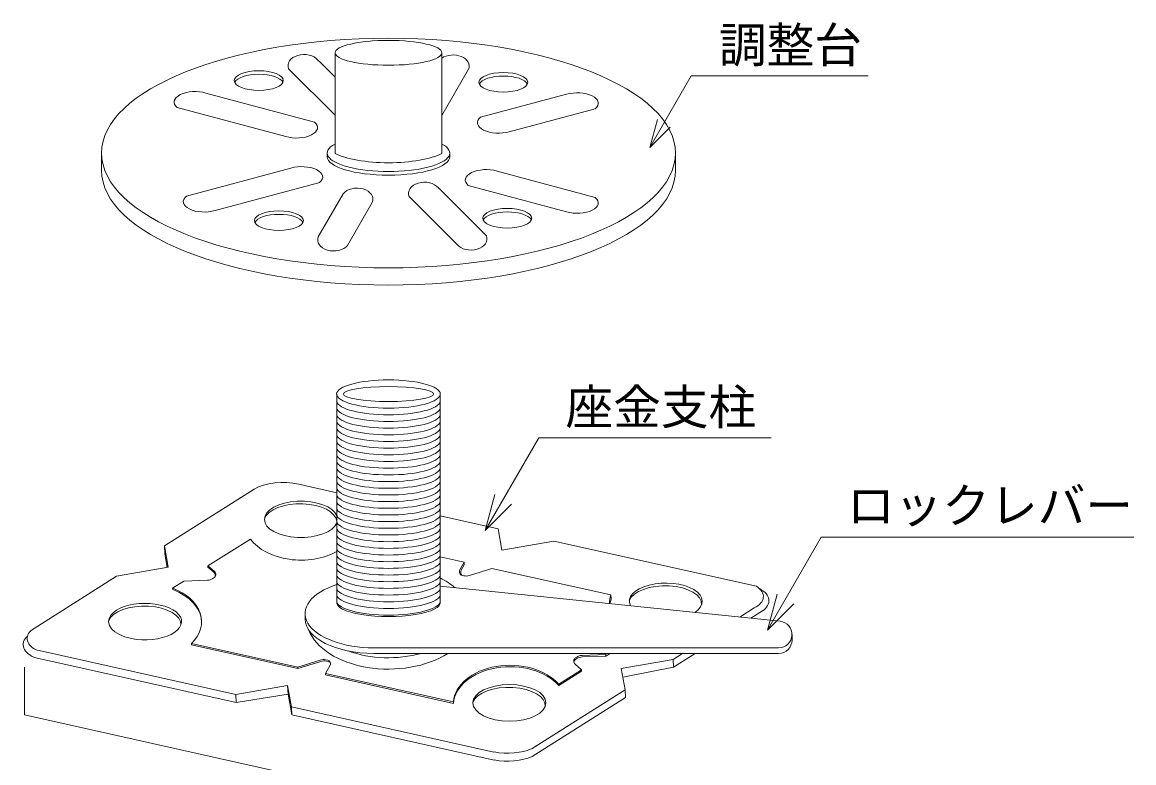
# Model space of a CAD drawing. Units: millimetres on the paper, enlarged 20 times, with parts at other scales. Extents: x -4101 to 4099, y -29121 to 2820.
# Drawn here: x 373 to 1538, y -1286 to -510 of the extents above; entities that cross this region are included whole.
import ezdxf
from ezdxf.enums import TextEntityAlignment as Align

# ---------------------------------------------------------------- set-up
doc = ezdxf.new("R2010")
doc.units = ezdxf.units.MM
doc.header["$LTSCALE"] = 20
doc.layers.add('0-9_0-9', color=7, linetype='Continuous', lineweight=9)
doc.layers.add('9-0_基準', color=7, linetype='Continuous', lineweight=9)
doc.styles.add('ＭＳ ゴシック', font='')
doc.styles.get('ＭＳ ゴシック').set_extended_font_data('MS Gothic')

msp = doc.modelspace()

# ---------------------------------------------------------------- linework, layer by layer
at = {"layer": '0-9_0-9'}
for p, q in [((700.74, -541.75), (700.74, -647.23)), ((812.74, -541.75), (812.74, -647.23)), ((651.97, -558.46), (700.74, -607.24)), ((682.67, -549.36), (684.91, -551.6)), ((684.91, -551.6), (700.74, -567.43)), ((812.74, -607.45), (840.74, -558.96)), ((565.32, -583.97), (679.07, -614.45)), ((943.4, -585.25), (853.28, -609.39)), ((535.15, -599.08), (648.9, -629.56)), ((973.57, -600.35), (883.45, -624.5)), ((455.79, -646.86), (455.79, -664.99)), ((692.46, -646.86), (692.46, -650.76)), ((821.02, -646.86), (821.02, -650.76)), ((1057.69, -646.86), (1057.69, -664.99)), ((544.74, -692.07), (654.4, -662.68)), ((973.62, -693.37), (870.64, -665.78)), ((574.91, -707.17), (684.57, -677.79)), ((859.39, -733.67), (809.02, -683.3)), ((943.45, -708.48), (840.47, -680.89)), ((683.07, -734.57), (709.08, -689.52)), ((713.77, -743.67), (739.78, -698.62)), ((828.66, -742.72), (778.34, -692.39)), ((702.46, -1118.24), (702.46, -899.62)), ((811.01, -899.62), (811.01, -1118.24)), ((615.94, -999.51), (521.85, -1058.96)), ((662.66, -994.28), (702.46, -1003.16)), ((811.01, -1027.36), (871.87, -1040.92)), ((875.76, -1063.31), (871.87, -1040.92)), ((525.74, -1081.34), (521.85, -1058.96)), ((521.85, -1058.96), (522.2, -1067.14)), ((611.97, -1051.7), (567.39, -1079.86)), ((875.76, -1063.31), (930, -1053.88)), ((1142.66, -1101.29), (930, -1053.88)), ((524.7, -1081.52), (522.2, -1067.14)), ((811.01, -1070.39), (836.06, -1075.97)), ((525.74, -1081.34), (471.5, -1090.76)), ((574.14, -1085.78), (567.39, -1079.86)), ((567.39, -1079.86), (567.44, -1081.05)), ((573.58, -1086.42), (567.44, -1081.05)), ((831.7, -1083.82), (836.06, -1075.97)), ((832.92, -1084.5), (836.17, -1078.64)), ((836.06, -1075.97), (836.17, -1078.64)), ((841.54, -1089.97), (865.12, -1082.45)), ((990.01, -1110.29), (865.12, -1082.45)), ((385.01, -1145.4), (471.5, -1090.76)), ((542.21, -1095.77), (530.37, -1103.25)), ((566.95, -1094.89), (542.21, -1095.77)), ((573.62, -1092.49), (572.54, -1093.17)), ((835.7, -1090.23), (834.45, -1089.96)), ((530.37, -1103.25), (530.43, -1104.76)), ((1167.38, -1137.88), (811.01, -1101.02)), ((990.01, -1110.29), (990.21, -1114.89)), ((669.26, -1129.8), (669.26, -1135.64)), ((1125.2, -1133.51), (1140.36, -1123.93)), ((1136.83, -1134.72), (1148.96, -1127.06)), ((1179.94, -1151.8), (1179.94, -1157.64)), ((550, -1161.29), (661.61, -1186.18)), ((386.93, -1176.38), (597.1, -1223.23)), ((596.74, -1214.75), (387.3, -1168.05)), ((1165.94, -1165.8), (741.25, -1165.8)), ((1165.94, -1171.64), (741.25, -1171.64)), ((953.04, -1176.19), (954.17, -1175.47)), ((953.1, -1177.8), (954.23, -1177.09)), ((959.75, -1173.75), (984.49, -1172.88)), ((959.81, -1175.36), (984.56, -1174.49)), ((986.45, -1171.64), (984.49, -1172.88)), ((984.49, -1172.88), (984.56, -1174.49)), ((984.56, -1174.49), (989.07, -1171.64)), ((1055.17, -1177.9), (1065.09, -1171.64)), ((1055.52, -1186.09), (1078.4, -1171.64)), ((685.2, -1178.66), (661.61, -1186.18)), ((661.61, -1186.18), (661.68, -1187.63)), ((685.62, -1179.99), (661.68, -1187.63)), ((695.49, -1183.99), (690.68, -1192.66)), ((693.2, -1178.87), (691.04, -1178.39)), ((693.62, -1180.21), (691.46, -1179.73)), ((959.27, -1188.81), (935.26, -1203.98)), ((952.51, -1182.9), (959.27, -1188.81)), ((959.27, -1188.81), (959.33, -1190.26)), ((1002.56, -1196.68), (1055.52, -1186.09)), ((824.87, -1222.57), (690.68, -1192.66)), ((690.68, -1192.66), (690.74, -1194.11)), ((935.33, -1205.42), (959.33, -1190.26)), ((650.97, -1205.32), (596.74, -1214.75)), ((650.97, -1205.32), (654.86, -1227.7)), ((651.37, -1214.51), (650.97, -1205.32)), ((907.41, -1271.25), (1004.83, -1209.71)), ((935.26, -1203.98), (935.33, -1205.42)), ((596.74, -1214.75), (597.1, -1223.23)), ((651.37, -1214.51), (597.1, -1223.23)), ((651.37, -1214.51), (655.23, -1236.19)), ((907.38, -1279.67), (1005.18, -1217.89)), ((655.23, -1236.19), (654.86, -1227.7)), ((867.39, -1275.08), (654.86, -1227.7)), ((867.42, -1283.5), (655.23, -1236.19))]:
    msp.add_line(p, q, dxfattribs=at)
at = {"layer": '0-9_0-9', "lineweight": 18}
for p, q in [((1259.94, -565.98), (1074.19, -565.98)), ((1030.95, -640.88), (1052.21, -619.61)), ((1158.15, -945.44), (914.26, -945.44)), ((858.05, -1042.8), (885.7, -1015.15)), ((1538.38, -1049.81), (1210.54, -1049.81)), ((1154.33, -1147.17), (1181.97, -1119.53)), ((374.84, -1186.04), (374.84, -1236.19)), ((887.71, -1350.53), (374.84, -1236.19))]:
    msp.add_line(p, q, dxfattribs=at)
for points in [[(1074.19, -565.98), (1030.95, -640.88), (1038.73, -611.83)], [(914.26, -945.44), (858.05, -1042.8), (868.17, -1005.03)], [(1210.54, -1049.81), (1154.33, -1147.17), (1164.45, -1109.41)]]:
    msp.add_lwpolyline(points, dxfattribs=at)
at = {"layer": '0-9_0-9'}
for points in [[(550, -1161.29), (550.06, -1162.74), (661.68, -1187.63)], [(1000.94, -1187.33), (1055.17, -1177.9), (1055.52, -1186.09)], [(1000.94, -1187.33), (1004.83, -1209.71), (1005.18, -1217.89)], [(824.87, -1222.57), (824.93, -1224.02), (690.74, -1194.11)]]:
    msp.add_lwpolyline(points, dxfattribs=at)
for centre, radius, start, end in [((835.37, -1085.86), 4.2, 150.92974, 257.43229), ((566.56, -1083.7), 11.2, 272.02514, 302.28329), ((570.81, -1089.58), 4.2, 324.62216, 48.78584), ((571.37, -1088.94), 4.2, 302.28329, 48.78584), ((836.59, -1086.54), 4.2, 150.92974, 231.33568), ((838.13, -1079.3), 11.2, 257.43229, 287.69045), ((1165.94, -1151.8), 14, 270, 84.09592), ((1165.94, -1157.64), 14, 270, 0), ((955.28, -1179.74), 4.2, 122.28329, 228.7795), ((960.15, -1184.94), 11.2, 92.02146, 122.28329), ((960.21, -1186.55), 11.2, 92.02146, 122.28329), ((688.6, -1189.33), 11.2, 77.43229, 107.69045), ((689.03, -1190.66), 11.2, 77.43229, 107.69045), ((692.43, -1182.29), 3.5, 330.92974, 77.43229), ((692.86, -1183.62), 3.5, 29.22741, 77.43229), ((955.34, -1181.35), 4.2, 122.28329, 171.00805)]:
    msp.add_arc(centre, radius, start, end, dxfattribs=at)
for centre, major_axis, ratio in [((756.74, -646.86), (-300.95, 0), 0.4), ((756.74, -541.75), (-56, 0), 0.232726), ((620.71, -570.85), (25.66, 0), 0.4), ((877.19, -572.66), (25.66, 0), 0.4), ((641.82, -717.74), (25.66, 0), 0.4), ((881.32, -715.24), (25.66, 0), 0.4), ((756.74, -899.62), (54.36, 0), 0.272958), ((756.74, -899.62), (47.36, 0), 0.165498), ((883.57, -1223.52), (38.29, 0), 0.5)]:
    msp.add_ellipse(centre, major_axis=major_axis, ratio=ratio, dxfattribs=at)
for centre, major_axis, ratio, start_param, end_param in [((668.12, -555.24), (16.8, 0), 0.7, 0.5235988, 3.4194419), ((824.58, -555.74), (-16.8, 0), 0.7, 2.8637434, 5.4945531), ((620.71, -574.54), (25.66, 0), 0.4, 0.1804758, 2.9611169), ((877.19, -576.35), (25.66, 0), 0.4, 0.1804758, 2.9611169), ((553.91, -593.38), (21.95, 0), 0.5, 1.0242687, 3.6877785), ((954.81, -594.65), (-21.95, 0), 0.5, 2.5954069, 5.2589166), ((660.32, -620.15), (-21.95, 0), 0.5, 1.0242687, 3.6877785), ((872.04, -615.09), (21.95, 0), 0.5, 2.5954069, 5.2589166), ((756.74, -646.86), (64.28, 0), 0.3, 2.6284885, 6.7962894), ((756.74, -650.76), (64.28, 0), 0.3, 3.1415927, 6.2831853), ((756.74, -637.77), (64.28, 0), 0.3, 3.6546968, 5.7700812), ((665.8, -672.06), (-21.95, 0), 0.5, 2.5954069, 5.2589166), ((859.22, -675.19), (21.95, 0), 0.5, 1.0242687, 3.6877785), ((756.74, -664.99), (300.95, 0), 0.4, 3.1415927, 6.2831853), ((794.47, -689.18), (16.8, 0), 0.7, 0.5235988, 3.4194419), ((723.63, -695.4), (-16.8, 0), 0.7, 2.8637434, 5.7595865), ((563.5, -697.77), (21.95, 0), 0.5, 2.5954069, 5.2589166), ((954.85, -699.1), (-21.95, 0), 0.5, 1.0242687, 3.6877785), ((881.32, -718.92), (25.66, 0), 0.4, 0.1804758, 2.9611169), ((641.82, -721.42), (25.66, 0), 0.4, 0.1804758, 2.9611169), ((843.21, -736.84), (-16.8, 0), 0.7, 0.5235988, 3.4194419), ((699.22, -737.79), (16.8, 0), 0.7, 2.8637434, 5.7595865), ((756.74, -906.62), (54.36, 0), 0.272958, 3.1977298, 6.2270481), ((756.74, -913.62), (54.36, 0), 0.272958, 3.1977298, 6.2270481), ((756.74, -920.62), (54.36, 0), 0.272958, 3.1977298, 6.2270481), ((756.74, -927.62), (54.36, 0), 0.272958, 3.1977298, 6.2270481), ((756.74, -934.62), (54.36, 0), 0.272958, 3.1977298, 6.2270481), ((756.74, -941.62), (54.36, 0), 0.272958, 3.1977298, 6.2270481), ((756.74, -948.62), (54.36, 0), 0.272958, 3.1977298, 6.2270481), ((756.74, -955.62), (54.36, 0), 0.272958, 3.1977298, 6.2270481), ((756.74, -962.62), (54.36, 0), 0.272958, 3.1977298, 6.2270481), ((756.74, -969.62), (54.36, 0), 0.272958, 3.1977298, 6.2270481), ((756.74, -976.62), (54.36, 0), 0.272958, 3.1977298, 6.2270481), ((645.78, -1011.46), (38.29, 0), 0.5, 1.1141337, 2.4651331), ((756.74, -983.62), (54.36, 0), 0.272958, 3.1977298, 6.2270481), ((756.74, -990.62), (54.36, 0), 0.272958, 3.1977298, 6.2270481), ((756.74, -997.62), (54.36, 0), 0.272958, 3.1977298, 6.2270481), ((664.86, -1031.04), (38.29, 0), 0.5, 0.1890714, 6.096734), ((664.22, -1033.9), (38.29, 0), 0.5, 0.048168, 2.9552994), ((756.74, -1004.62), (54.36, 0), 0.272958, 3.1977298, 6.2270481), ((756.74, -1011.62), (54.36, 0), 0.272958, 3.1977298, 6.2270481), ((756.74, -1018.62), (54.36, 0), 0.272958, 3.1977298, 6.2270481), ((756.74, -1025.62), (54.36, 0), 0.272958, 3.1977298, 6.2270481), ((756.74, -1032.62), (54.36, 0), 0.272958, 3.1977298, 6.2270481), ((756.74, -1039.62), (54.36, 0), 0.272958, 3.1977298, 6.2270481), ((756.74, -1046.62), (54.36, 0), 0.272958, 3.1977298, 6.2270481), ((664.97, -1033.7), (59.29, 0), 0.67711, 3.6064078, 5.3971449), ((756.74, -1053.62), (54.36, 0), 0.272958, 3.1977298, 6.2270481), ((756.74, -1060.62), (54.36, 0), 0.272958, 3.1977298, 6.2270481), ((756.74, -1067.62), (54.36, 0), 0.272958, 3.1977298, 6.2270481), ((756.74, -1074.62), (54.36, 0), 0.272958, 3.1977298, 6.2270481), ((756.74, -1081.62), (54.36, 0), 0.272958, 3.1977298, 6.2270481), ((756.74, -1088.62), (54.36, 0), 0.272958, 3.1977298, 6.2270481), ((756.74, -1134.31), (86.19, 0), 0.624326, 0.6299849, 0.8896085), ((501.42, -1138.28), (59.29, 0), 0.67711, 5.6727408, 7.3438182), ((501.48, -1139.79), (59.29, 0), 0.67711, 0.0480619, 1.0606329), ((741.25, -1129.8), (71.99, 0), 0.5, 2.1397737, 4.712389), ((756.74, -1095.62), (54.36, 0), 0.272958, 3.1977298, 6.2270481), ((756.74, -1102.62), (54.36, 0), 0.272958, 3.1977298, 6.2270481), ((1047.55, -1117.02), (38.29, 0), 0.5, 5.631406, 9.6686609), ((1046.91, -1119.88), (38.29, 0), 0.5, 6.2473642, 9.2384847), ((1124.39, -1111.99), (-25.52, 0), 0.6, 2.246813, 3.9146622), ((1128.81, -1116.32), (-26.94, 0), 0.6, 2.4154893, 4.0161002), ((501.42, -1138.28), (38.29, 0), 0.5, 4.3295095, 9.0479652), ((756.74, -1118.24), (54.36, 0), 0.272958, 3.0854555, 6.3393225), ((756.74, -1109.62), (54.36, 0), 0.272958, 3.1977298, 6.2270481), ((756.74, -1116.62), (54.36, 0), 0.272958, 3.1977298, 6.2270481), ((1047.65, -1119.68), (59.29, 0), 0.67711, 2.9054794, 3.1336615), ((1047.85, -1124.28), (59.29, 0), 0.67711, 2.9054794, 3.0203682), ((500.78, -1141.14), (38.29, 0), 0.5, 6.2473642, 9.2384847), ((501.42, -1138.28), (38.29, 0), 0.5, 2.7647799, 4.3295095), ((741.25, -1135.64), (71.99, 0), 0.5, 3.1415927, 4.712389), ((400.53, -1162.42), (26.94, 0), 0.6, 2.5521778, 4.1832703), ((403.27, -1156.08), (25.52, 0), 0.6, 2.3685231, 4.0363723), ((756.74, -1134.31), (86.19, 0), 0.624326, 3.3824484, 5.5166941), ((756.74, -1127.62), (80.95, 0), 0.6, 4.1641589, 5.148723), ((884.1, -1224.26), (59.29, 0), 0.67711, 0.5297686, 3.099521), ((884.17, -1225.71), (59.29, 0), 0.67711, 0.5297686, 3.099521), ((882.93, -1226.38), (38.29, 0), 0.5, 6.2473642, 9.2384847), ((881.47, -1257.23), (38.29, 0), 0.5, 4.3362367, 5.4578085), ((881.42, -1265.61), (38.29, 0), 0.5, 4.3393945, 5.4578085)]:
    msp.add_ellipse(centre, major_axis=major_axis, ratio=ratio, start_param=start_param, end_param=end_param, dxfattribs=at)

# ---------------------------------------------------------------- texts
at = {"layer": '9-0_基準', "style": 'ＭＳ ゴシック'}
for s, p in [(' 調整台', (1078.34, -562.87)), (' 座金支柱', (917.46, -942.49)), (' ロックレバー', (1212.67, -1045.79))]:
    msp.add_text(s, height=36.66, dxfattribs=at).set_placement(p, align=Align.BOTTOM_LEFT)

doc.saveas('drawing.dxf')
